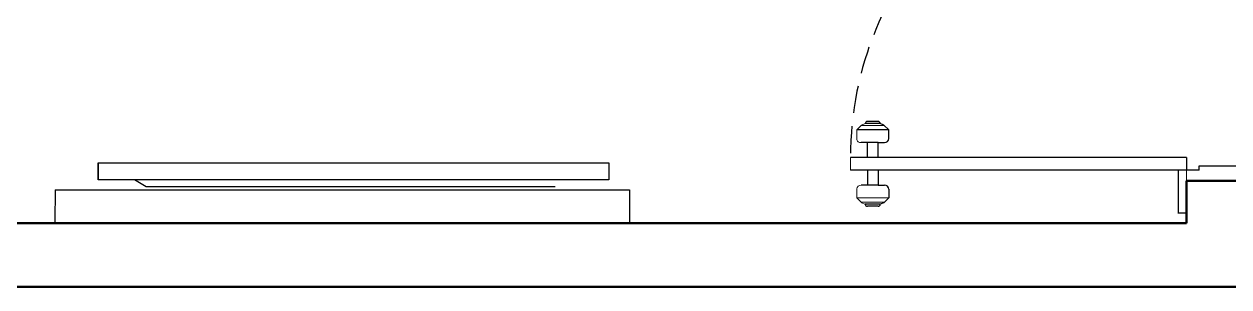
# Model space of a CAD drawing. Header units: millimetres. Extents: x 124972 to 152645, y 1647 to 10452.
# Drawn here: x 152179.2 to 152462.4, y 9543 to 9604.9 of the extents above; entities that cross this region are included whole.
import ezdxf

# ---------------------------------------------------------------- set-up
doc = ezdxf.new("R2010")
doc.units = ezdxf.units.MM
doc.linetypes.add('HIDDEN', pattern=[9.525, 6.35, -3.175])
for name, color, linetype in [('ACESSORIOS', 2, 'Continuous'), ('PN010', 1, 'Continuous'), ('PORTAS', 3, 'Continuous'), ('Portas-Projeção', 55, 'HIDDEN')]:
    doc.layers.add(name, color=color, linetype=linetype)
doc.layers.add('Parede Baixa', color=5, linetype='Continuous', lineweight=50)
doc.layers.add('Portas - Janelas', color=2, linetype='Continuous', lineweight=20)

msp = doc.modelspace()

# ---------------------------------------------------------------- linework, layer by layer
for p, q in [((152196.683, 9572.244), (152196.683, 9568.218)), ((152316.683, 9572.244), (152316.683, 9568.218))]:
    msp.add_line(p, q)
at = {"layer": 'ACESSORIOS', "color": 2, "linetype": 'Continuous'}
msp.add_line((152450.445, 9570.507), (152450.445, 9560.507), dxfattribs=at)
at = {"layer": 'ACESSORIOS'}
for p, q in [((152186.515, 9565.886), (152186.497, 9558.337)), ((152186.515, 9565.886), (152321.531, 9565.886)), ((152321.531, 9565.886), (152321.511, 9558.006)), ((152450.409, 9560.507), (152452.409, 9560.507))]:
    msp.add_line(p, q, dxfattribs=at)
at = {"layer": 'Parede Baixa'}
for p, q in [((152452.445, 9558.006), (152452.445, 9568.006)), ((152452.445, 9568.006), (152467.445, 9568.006)), ((152159.445, 9558.006), (152452.445, 9558.006)), ((152159.445, 9543.006), (152467.445, 9543.006))]:
    msp.add_line(p, q, dxfattribs=at)
at = {"layer": 'PN010'}
for p, q in [((152207.921, 9566.56), (152205.206, 9568.218)), ((152304.029, 9566.56), (152207.921, 9566.56))]:
    msp.add_line(p, q, dxfattribs=at)
msp.add_lwpolyline([(152316.683, 9572.244), (152316.683, 9568.218), (152196.683, 9568.218), (152196.683, 9572.244)], close=True, dxfattribs=at)
at = {"layer": 'PORTAS', "color": 2, "linetype": 'Continuous'}
for p, q in [((152382.445, 9580.007), (152374.945, 9580.007)), ((152380.445, 9581.507), (152376.945, 9581.507)), ((152379.945, 9582.007), (152377.445, 9582.007)), ((152381.299, 9581.154), (152380.445, 9581.507)), ((152382.445, 9580.007), (152381.299, 9581.154)), ((152382.445, 9578.007), (152382.445, 9580.007)), ((152377.445, 9577.007), (152375.945, 9577.007)), ((152377.445, 9573.507), (152377.445, 9577.007)), ((152379.945, 9577.007), (152377.445, 9577.007)), ((152379.945, 9573.507), (152379.945, 9577.007)), ((152379.945, 9577.007), (152381.445, 9577.007)), ((152452.445, 9573.507), (152373.445, 9573.507)), ((152452.445, 9573.507), (152452.445, 9570.507)), ((152455.445, 9570.507), (152455.445, 9571.507)), ((152455.445, 9571.507), (152469.445, 9571.507)), ((152452.445, 9570.507), (152373.445, 9570.507)), ((152377.445, 9570.507), (152377.445, 9567.007)), ((152379.945, 9570.507), (152379.945, 9567.007)), ((152455.445, 9570.507), (152450.445, 9570.507)), ((152377.445, 9567.007), (152375.945, 9567.007)), ((152379.945, 9567.007), (152377.445, 9567.007)), ((152379.945, 9567.007), (152381.445, 9567.007)), ((152382.445, 9566.007), (152382.445, 9564.007)), ((152381.299, 9562.861), (152380.445, 9562.507)), ((152382.445, 9564.007), (152381.299, 9562.861)), ((152382.377, 9563.939), (152382.309, 9564.007)), ((152380.445, 9562.507), (152376.945, 9562.507)), ((152379.945, 9562.007), (152377.445, 9562.007))]:
    msp.add_line(p, q, dxfattribs=at)
for centre, radius, start, end in [((152377.445, 9581.507), 0.5, 90, 180), ((152379.945, 9581.507), 0.5, 0, 90), ((152381.445, 9578.007), 1, 270, 0), ((152381.445, 9566.007), 1, 0, 90), ((152377.445, 9562.507), 0.5, 180, 270), ((152379.945, 9562.507), 0.5, 270, 0)]:
    msp.add_arc(centre, radius, start, end, dxfattribs=at)
at = {"layer": 'Portas - Janelas'}
for p, q in [((152375.945, 9581.007), (152374.945, 9580.007)), ((152374.945, 9580.007), (152374.945, 9577.878)), ((152376.091, 9581.154), (152375.945, 9581.007)), ((152373.445, 9573.507), (152373.445, 9570.507)), ((152452.445, 9568.006), (152452.445, 9570.507)), ((152374.945, 9564.007), (152374.945, 9566.087)), ((152375.945, 9563.007), (152374.945, 9564.007)), ((152376.091, 9562.861), (152375.945, 9563.007))]:
    msp.add_line(p, q, dxfattribs=at)
at = {"layer": 'Portas - Janelas', "color": 2, "linetype": 'Continuous'}
for p, q in [((152381.445, 9581.007), (152375.945, 9581.007)), ((152376.091, 9581.154), (152376.945, 9581.507)), ((152382.445, 9564.007), (152374.945, 9564.007)), ((152381.445, 9563.007), (152375.945, 9563.007)), ((152376.091, 9562.861), (152376.945, 9562.507))]:
    msp.add_line(p, q, dxfattribs=at)
at = {"layer": 'Portas - Janelas'}
for centre, radius, start, end in [((152375.861, 9577.92), 0.917, 182.671, 275.25583), ((152375.929, 9566.021), 0.987, 89.08815, 176.13605)]:
    msp.add_arc(centre, radius, start, end, dxfattribs=at)
at = {"layer": 'Portas-Projeção'}
msp.add_arc((152452.445, 9573.507), 79, 91.75222, 180, dxfattribs=at)

doc.saveas('drawing.dxf')
